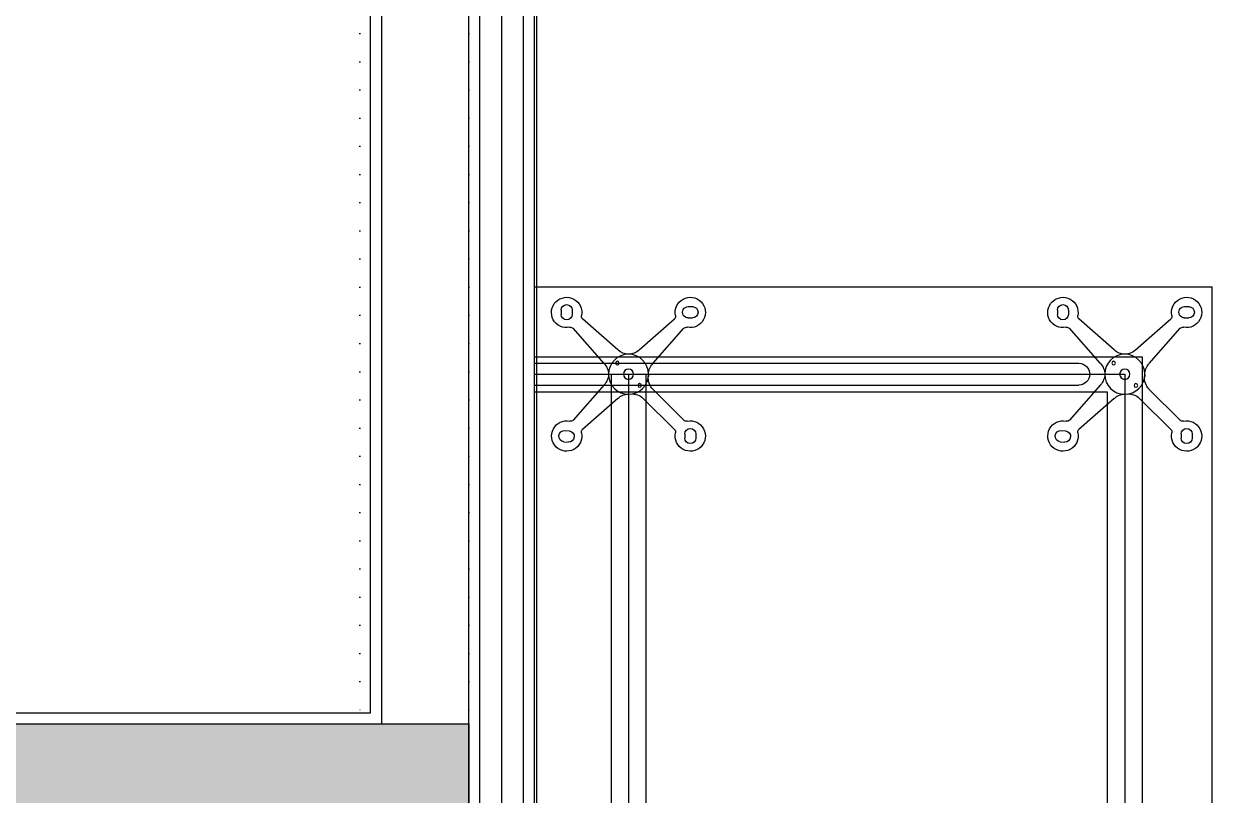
# Model space of a CAD drawing. Header units: inches. Extents: x 21 to 32698, y 13 to 3712.
# Drawn here: x 12729.9 to 13001.8, y 1870.7 to 2047.3 of the extents above; entities that cross this region are included whole.
import ezdxf

# ---------------------------------------------------------------- set-up
doc = ezdxf.new("R2010")
doc.units = ezdxf.units.IN
doc.header["$MEASUREMENT"] = 0
doc.linetypes.add('DOT', pattern=[6.35, 0, -6.35])
for name, color, linetype, lineweight in [('Z_MİM_$AUDIT_BAD_LAYER1', 8, 'Continuous', 25), ('Z_MİM_-KM-BEAM-RAY', 8, 'DOT', 25), ('Z_MİM_-KM-IZO-THERMAL', 8, 'Continuous', 25), ('Z_MİM_-KM-IZO-THERMAL-ROCKWOOL', 8, 'BATTING', 25), ('Z_MİM_-KM-PAINT', 8, 'Continuous', 25), ('Z_MİM_-KM-PATTERN-STRC', 8, 'Continuous', 25), ('Z_MİM_-KM-STRC-CONCRETE', 8, 'Continuous', 25), ('Z_MİM_-KM-WALL', 8, 'Continuous', 25), ('Z_MİM_-KM-WALL-PL', 8, 'Continuous', 25), ('Z_MİM_-KM-WALL-PLASTER', 8, 'Continuous', 25), ('Z_MİM_CAM', 8, 'Continuous', 25), ('Z_MİM_drenaj levha', 8, 'Continuous', 25)]:
    doc.layers.add(name, color=color, linetype=linetype, lineweight=lineweight)
doc.linetypes.add('BATTING', pattern='A,0.00254,-2.54,[134,ltypeshp.shx,S=2.54,R=0,X=-2.54,Y=0],-5.08,[134,ltypeshp.shx,S=2.54,R=180,X=2.54,Y=0],-2.54', length=10.16254)

# ---------------------------------------------------------------- blocks, each defined once
blk = doc.blocks.new('BLK_MARKIZ_PL')
at = {"ltscale": 0.1}
for p, q in [((-207.85, 0, 0), (-207.85, -139.04, 0)), ((-206.35, 0, 0), (-206.35, -124.54, 0)), ((-201.35, 0, 0), (-201.35, -124.54, 0)), ((-199.85, 0, 0), (-199.85, -131.04, 0)), ((-203.85, -17.5, 0), (-3.21, -17.5, 0)), ((-203.85, -25.5, 0), (-3.21, -25.5, 0)), ((-199.85, -131.04, 0), (202.15, -131.04, 0)), ((-207.85, -139.04, 0), (210.15, -139.04, 0))]:
    blk.add_line(p, q, dxfattribs=at)
for centre, radius, start, end in [((-217.99, -7.35, 0), 3.47, 348.2388, 281.726), ((-189.71, -7.36, 0), 3.47, 258.2388, 191.726), ((-218.53, -7.35, 0), 1.25, 89.9824, 269.9824), ((-217.55, -7.35, 0), 1.25, 269.9824, 89.9824), ((-213.78, -8.22, 0), 0.832, 168.2388, 224.9824), ((-193.92, -8.23, 0), 0.832, 314.9824, 11.726), ((-189.7, -6.85, 0), 1.29, 4.9194, 184.9194), ((-189.61, -7.81, 0), 1.29, 184.9194, 4.9194), ((-217.12, -11.56, 0), 0.832, 44.9824, 101.726), ((-190.59, -11.56, 0), 0.832, 78.2388, 134.9824), ((-203.83, -13.45, 0), 3.47, 224.9824, 269.8288), ((-203.87, -13.45, 0), 3.47, 270.136, 314.9824), ((-211.89, -21.49, 0), 3.47, 314.9824, 359.8288), ((-211.89, -21.51, 0), 3.47, 0.1576, 43.6763), ((-195.82, -21.51, 0), 3.47, 136.2885, 179.8072), ((-195.86, -22.43, 0), 3.47, 173.3489, 224.9824), ((-203.84, -29.55, 0), 3.47, 89.5332, 133.6763), ((-203.78, -22.61, 0), 3.47, 269.5332, 277.1412), ((-202.92, -29.49, 0), 3.47, 44.9824, 97.1412), ((-218, -35.64, 0), 3.47, 78.2388, 11.726), ((-217.12, -31.43, 0), 0.832, 258.2388, 314.9824), ((-189.71, -35.64, 0), 3.47, 168.2388, 101.726), ((-190.59, -31.43, 0), 0.832, 224.9824, 281.726), ((-218.04, -35.16, 0), 1.29, 359.9824, 179.9824), ((-213.79, -34.77, 0), 0.832, 134.9824, 191.726), ((-193.92, -34.77, 0), 0.832, 348.2388, 44.9824), ((-190.18, -35.65, 0), 1.25, 89.9824, 269.9824), ((-189.21, -35.65, 0), 1.25, 269.9824, 89.9824), ((-218.04, -36.13, 0), 1.29, 179.9824, 359.9824), ((-217.99, -120.89, 0), 3.47, 348.2388, 281.726), ((-189.71, -120.9, 0), 3.47, 258.2388, 191.726), ((-189.7, -120.39, 0), 1.29, 4.9194, 184.9194), ((-218.53, -120.89, 0), 1.25, 89.9824, 269.9824), ((-217.55, -120.89, 0), 1.25, 269.9824, 89.9824), ((-213.78, -121.77, 0), 0.832, 168.2388, 224.9824), ((-193.92, -121.77, 0), 0.832, 314.9824, 11.726), ((-189.61, -121.36, 0), 1.29, 184.9194, 4.9194), ((-217.12, -125.1, 0), 0.832, 44.9824, 101.726), ((-190.59, -125.11, 0), 0.832, 78.2388, 134.9824), ((-203.83, -127, 0), 3.47, 224.9824, 269.8288), ((-203.87, -127, 0), 3.47, 270.136, 314.9824), ((-211.89, -135.05, 0), 3.47, 0.1576, 43.6763), ((-195.82, -135.06, 0), 3.47, 136.2885, 179.8072), ((-211.89, -135.03, 0), 3.47, 314.9824, 359.8288), ((-195.86, -135.98, 0), 3.47, 173.3489, 224.9824), ((-203.84, -143.09, 0), 3.47, 89.5332, 133.6763), ((-203.78, -136.15, 0), 3.47, 269.5332, 277.1412), ((-202.92, -143.04, 0), 3.47, 44.9824, 97.1412), ((-218, -149.19, 0), 3.47, 78.2388, 11.726), ((-217.12, -144.98, 0), 0.832, 258.2388, 314.9824), ((-189.71, -149.19, 0), 3.47, 168.2388, 101.726), ((-190.59, -144.98, 0), 0.832, 224.9824, 281.726), ((-218.04, -148.7, 0), 1.29, 359.9824, 179.9824), ((-213.79, -148.31, 0), 0.832, 134.9824, 191.726), ((-193.92, -148.31, 0), 0.832, 348.2388, 44.9824), ((-190.18, -149.2, 0), 1.25, 89.9824, 269.9824), ((-189.21, -149.2, 0), 1.25, 269.9824, 89.9824), ((-218.04, -149.67, 0), 1.29, 179.9824, 359.9824)]:
    blk.add_arc(centre, radius, start, end)
at = {"layer": 'Z_MİM_$AUDIT_BAD_LAYER1'}
for p, q in [((-203.85, 0, 0), (-203.85, -135.04, 0)), ((-218.53, -6.1, 0), (-217.55, -6.1, 0)), ((-190.98, -6.96, 0), (-190.9, -7.93, 0)), ((-188.41, -6.74, 0), (-188.33, -7.7, 0)), ((-218.53, -8.6, 0), (-217.56, -8.6, 0)), ((-206.29, -15.91, 0), (-214.37, -8.81, 0)), ((-201.42, -15.91, 0), (-193.33, -8.82, 0)), ((-209.44, -19.06, 0), (-216.53, -10.97, 0)), ((-198.27, -19.06, 0), (-191.18, -10.98, 0)), ((-203.85, -21.5, 0), (206.15, -21.5, 0)), ((-209.44, -23.94, 0), (-216.53, -32.02, 0)), ((-206.29, -27.09, 0), (-214.38, -34.18, 0)), ((-193.33, -34.18, 0), (-200.47, -27.04, 0)), ((-191.17, -32.02, 0), (-198.31, -24.88, 0)), ((-219.33, -35.16, 0), (-219.33, -36.13, 0)), ((-216.75, -35.16, 0), (-216.75, -36.13, 0)), ((-190.18, -34.4, 0), (-189.21, -34.41, 0)), ((-190.18, -34.4, 0), (-190.18, -34.4, 0)), ((-190.18, -34.4, 0), (-189.21, -34.41, 0)), ((-190.18, -36.9, 0), (-189.21, -36.9, 0)), ((-218.53, -119.65, 0), (-217.55, -119.65, 0)), ((-218.53, -122.14, 0), (-217.56, -122.14, 0)), ((-190.98, -120.5, 0), (-190.9, -121.47, 0)), ((-188.41, -120.28, 0), (-188.33, -121.25, 0)), ((-209.44, -132.6, 0), (-216.53, -124.51, 0)), ((-206.29, -129.45, 0), (-214.37, -122.36, 0)), ((-201.42, -129.45, 0), (-193.33, -122.36, 0)), ((-198.27, -132.6, 0), (-191.18, -124.52, 0)), ((-203.85, -135.04, 0), (206.15, -135.04, 0)), ((-209.44, -137.48, 0), (-216.53, -145.57, 0)), ((-191.17, -145.56, 0), (-198.31, -138.43, 0)), ((-206.29, -140.64, 0), (-214.38, -147.72, 0)), ((-193.33, -147.72, 0), (-200.47, -140.58, 0)), ((-219.33, -148.7, 0), (-219.33, -149.67, 0)), ((-216.75, -148.7, 0), (-216.75, -149.67, 0)), ((-190.18, -147.95, 0), (-189.21, -147.95, 0)), ((-190.18, -147.95, 0), (-190.18, -147.95, 0)), ((-190.18, -147.95, 0), (-189.21, -147.95, 0)), ((-190.18, -150.45, 0), (-189.21, -150.45, 0))]:
    blk.add_line(p, q, dxfattribs=at)
for centre, radius in [((-203.85, -21.5, 0), 4.58), ((-206.4, -18.95, 0), 0.416), ((-203.85, -21.5, 0), 1.18), ((-201.3, -24.05, 0), 0.416), ((-203.85, -135.04, 0), 4.58), ((-206.4, -132.49, 0), 0.416), ((-203.85, -135.04, 0), 1.18), ((-201.3, -137.59, 0), 0.416)]:
    blk.add_circle(centre, radius, dxfattribs=at)
at = {"layer": 'Z_MİM_CAM'}
for p in [(-223.85, 0, 0), (226.15, -155.04, 0)]:
    blk.add_line(p, (-223.85, -155.04, 0), dxfattribs=at)
at = {"layer": 'Z_MİM_drenaj levha'}
blk.add_arc((-203.85, -124.54, 0), 2.5, 180, 0, dxfattribs=at)
blk = doc.blocks.new('-KM_Kolon-1K')
at = {"layer": 'Z_MİM_-KM-PATTERN-STRC'}
blk.add_hatch(color=256, dxfattribs=at).paths.add_polyline_path([(3350, 905), (3500, 905), (3500, 880), (3350, 880)], flags=0)
at = {"layer": 'Z_MİM_-KM-STRC-CONCRETE'}
blk.add_lwpolyline([(3350, 905), (3500, 905), (3500, 880), (3350, 880)], close=True, dxfattribs=at)
blk = doc.blocks.new('-KM_Kiriş İzi-1K')
at = {"layer": 'Z_MİM_-KM-BEAM-RAY'}
for p, q in [((3475, 1450), (3475, 905)), ((3500, 1450), (3500, 905))]:
    blk.add_line(p, q, dxfattribs=at)

msp = doc.modelspace()

# ---------------------------------------------------------------- linework, layer by layer
at = {"layer": 'Z_MİM_-KM-IZO-THERMAL'}
msp.add_lwpolyline([(11329.21, 1162.16), (11329.21, 969.58), (12844.21, 969.58), (12844.21, 2594.58), (9029.21, 2594.58), (9029.21, 1624.58), (9319.21, 1624.58), (9319.21, 969.58), (10654.21, 969.58), (10654.21, 1161.83)], dxfattribs=at)
at = {"layer": 'Z_MİM_-KM-IZO-THERMAL-ROCKWOOL', "ltscale": 0.45}
msp.add_lwpolyline([(11334.21, 1162.16), (11334.21, 974.58), (12839.21, 974.58), (12839.21, 2589.58), (9034.21, 2589.58), (9034.21, 1629.58), (9324.21, 1629.58), (9324.21, 974.58), (10649.21, 974.58), (10649.21, 1161.83)], dxfattribs=at)
at = {"layer": 'Z_MİM_-KM-PAINT'}
msp.add_lwpolyline([(11326.21, 1162.16), (11326.21, 966.58), (12847.21, 966.58), (12847.21, 2597.58), (9026.21, 2597.58), (9026.21, 1621.58), (9316.21, 1621.58), (9316.21, 966.58), (10657.21, 966.58), (10657.21, 1161.83)], dxfattribs=at)
at = {"layer": 'Z_MİM_-KM-WALL'}
msp.add_line((12811.71, 2432.08), (12811.71, 1887.08), dxfattribs=at)
at = {"layer": 'Z_MİM_-KM-WALL-PL'}
msp.add_lwpolyline([(11341.71, 1162.16), (11341.71, 982.08), (12831.71, 982.08), (12831.71, 2582.08), (9041.71, 2582.08), (9041.71, 1637.08), (9331.71, 1637.08), (9331.71, 982.08), (10641.71, 982.08), (10641.71, 1161.83)], dxfattribs=at)
at = {"layer": 'Z_MİM_-KM-WALL-PLASTER'}
for points in [[(11326.71, 1162.16), (11326.71, 967.08), (12846.71, 967.08), (12846.71, 2597.08), (9026.71, 2597.08), (9026.71, 1622.08), (9316.71, 1622.08), (9316.71, 967.08), (10656.71, 967.08), (10656.71, 1161.83)], [(11339.21, 1162.16), (11339.21, 979.58), (12834.21, 979.58), (12834.21, 2584.58), (9039.21, 2584.58), (9039.21, 1634.58), (9329.21, 1634.58), (9329.21, 979.58), (10644.21, 979.58), (10644.21, 1161.83)]]:
    msp.add_lwpolyline(points, dxfattribs=at)
msp.add_lwpolyline([(12809.21, 1889.58), (12809.21, 2429.58), (12804.21, 2429.58), (12804.21, 2559.58), (12459.21, 2559.58), (12459.21, 1879.58), (12679.22, 1879.58), (12679.22, 1889.58)], close=True, dxfattribs=at)

# ---------------------------------------------------------------- block references
at = {"layer": 'Z_MİM_-KM-BEAM-RAY'}
msp.add_blockref('-KM_Kiriş İzi-1K', (9331.71, 982.08), dxfattribs=at)
at = {"layer": 'Z_MİM_-KM-STRC-CONCRETE'}
msp.add_blockref('-KM_Kolon-1K', (9331.71, 982.08), dxfattribs=at)
at = {"layer": 'Z_MİM_-KM-WALL-PLASTER', "ltscale": 1.5, "xscale": -1, "rotation": 89.99999999999991}
msp.add_blockref('BLK_MARKIZ_PL', (12846.71, 1763.24), dxfattribs=at)

doc.saveas('drawing.dxf')
